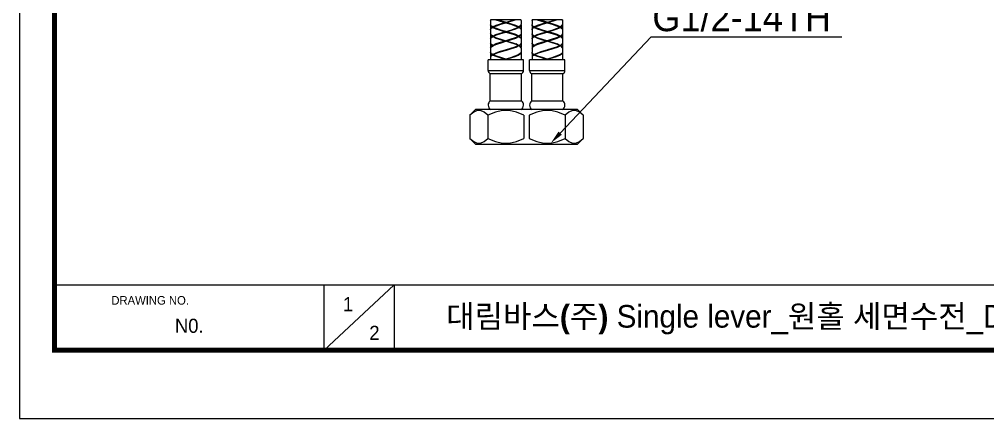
# Model space of a CAD drawing. Extents: x 0 to 790, y 0 to 579.
# Drawn here: x 0 to 350.5, y 0 to 144.6 of the extents above; entities that cross this region are included whole.
import ezdxf
from ezdxf import colors
from ezdxf.entities.mleader import LeaderData, LeaderLine
from ezdxf.math import Vec2, Vec3

# ---------------------------------------------------------------- set-up
doc = ezdxf.new("R2010")
doc.units = 0
doc.header["$LTSCALE"] = 10
doc.header["$MEASUREMENT"] = 0
doc.layers.get('0').update_dxf_attribs({"linetype": 'CONTINUOUS'})
doc.styles.get("Standard").update_dxf_attribs({"font": 'H2GTRE.TTF'})
doc.styles.add('단선완성형', font='')
doc.styles.get('단선완성형').set_extended_font_data('Gulim')

msp = doc.modelspace()

# ---------------------------------------------------------------- linework, layer by layer
at = {"color": 7, "linetype": 'Continuous'}
for p, q in [((170.64, 144.5), (170.61, 144.41)), ((170.61, 144.5), (170.61, 144.41)), ((181.61, 144.5), (170.61, 144.5)), ((170.61, 144.41), (170.64, 144.31)), ((170.61, 144.21), (170.61, 142.75)), ((174.34, 144.08), (173.05, 144.5)), ((176.02, 143.59), (174.34, 144.08)), ((181.58, 144.5), (181.61, 144.41)), ((181.61, 144.41), (181.58, 144.31)), ((181.61, 144.5), (181.61, 144.41)), ((181.61, 144.21), (181.61, 142.75)), ((185.64, 144.5), (185.61, 144.41)), ((185.61, 144.5), (185.61, 144.41)), ((196.61, 144.5), (185.61, 144.5)), ((185.61, 144.41), (185.64, 144.31)), ((185.61, 144.21), (185.61, 142.75)), ((196.58, 144.5), (196.61, 144.41)), ((196.61, 144.41), (196.58, 144.31)), ((196.61, 144.5), (196.61, 144.41)), ((196.61, 144.21), (196.61, 142.75)), ((170.69, 142.48), (170.61, 142.75)), ((170.61, 142.55), (170.64, 142.65)), ((170.61, 142.55), (170.61, 141.1)), ((170.67, 142.31), (170.61, 142.55)), ((170.67, 141.34), (170.61, 141.1)), ((170.61, 141.1), (170.64, 141)), ((170.61, 140.9), (170.61, 139.44)), ((170.87, 142.07), (170.67, 142.31)), ((170.87, 141.58), (170.67, 141.34)), ((170.94, 142.2), (170.69, 142.48)), ((171.18, 141.82), (170.87, 142.07)), ((171.18, 141.82), (170.87, 141.58)), ((171.35, 141.92), (170.94, 142.2)), ((170.94, 141.45), (171.35, 141.72)), ((171.03, 142.14), (171.34, 141.82)), ((171.18, 141.82), (171.34, 141.82)), ((171.39, 141.85), (171.34, 141.82)), ((172.49, 142.43), (171.35, 141.92)), ((171.5, 141.92), (171.35, 141.92)), ((171.35, 141.72), (172.49, 141.2)), ((171.5, 141.72), (171.35, 141.72)), ((171.5, 141.72), (172.59, 141.2)), ((172.75, 141.3), (171.53, 141.82)), ((175.76, 143.46), (175.78, 143.46)), ((176.11, 143.56), (175.78, 143.46)), ((176.11, 143.56), (176.02, 143.59)), ((176.11, 143.56), (176.2, 143.59)), ((176.11, 143.56), (176.11, 143.36)), ((176.11, 143.56), (176.11, 143.56)), ((176.44, 143.46), (176.18, 143.54)), ((176.46, 143.46), (176.44, 143.46)), ((179.47, 142.33), (180.69, 141.82)), ((179.49, 141.31), (180.69, 141.82)), ((179.63, 141.2), (180.72, 141.72)), ((180.72, 141.87), (179.64, 142.4)), ((180.87, 141.92), (179.73, 142.43)), ((179.73, 141.2), (180.87, 141.72)), ((180.66, 141.75), (180.72, 141.72)), ((180.78, 141.89), (180.72, 141.92)), ((180.72, 141.92), (180.87, 141.92)), ((180.72, 141.72), (180.87, 141.72)), ((180.87, 141.92), (181.28, 142.2)), ((180.87, 141.72), (181.28, 141.45)), ((180.88, 141.82), (181.19, 142.14)), ((181.04, 141.82), (180.88, 141.82)), ((181.35, 142.07), (181.04, 141.82)), ((181.35, 141.58), (181.04, 141.82)), ((181.28, 142.2), (181.53, 142.48)), ((181.28, 141.45), (181.53, 141.18)), ((181.54, 142.31), (181.35, 142.07)), ((181.54, 141.34), (181.35, 141.58)), ((181.53, 142.48), (181.61, 142.75)), ((181.53, 141.18), (181.61, 140.9)), ((181.61, 142.55), (181.54, 142.31)), ((181.61, 141.1), (181.54, 141.34)), ((181.58, 142.65), (181.61, 142.55)), ((181.58, 141), (181.61, 141.1)), ((181.61, 142.55), (181.61, 141.1)), ((181.61, 140.9), (181.61, 139.44)), ((185.69, 142.48), (185.61, 142.75)), ((185.61, 142.55), (185.64, 142.65)), ((185.61, 142.55), (185.61, 141.1)), ((185.67, 142.31), (185.61, 142.55)), ((185.67, 141.34), (185.61, 141.1)), ((185.61, 141.1), (185.64, 141)), ((185.61, 140.9), (185.61, 139.44)), ((185.87, 142.07), (185.67, 142.31)), ((185.87, 141.58), (185.67, 141.34)), ((185.94, 142.2), (185.69, 142.48)), ((186.18, 141.82), (185.87, 142.07)), ((186.18, 141.82), (185.87, 141.58)), ((186.35, 141.92), (185.94, 142.2)), ((185.94, 141.45), (186.35, 141.72)), ((186.03, 142.14), (186.34, 141.82)), ((186.18, 141.82), (186.34, 141.82)), ((186.39, 141.85), (186.34, 141.82)), ((187.49, 142.43), (186.35, 141.92)), ((186.5, 141.92), (186.35, 141.92)), ((186.35, 141.72), (187.49, 141.2)), ((186.5, 141.72), (186.35, 141.72)), ((186.5, 141.72), (187.59, 141.2)), ((187.75, 141.3), (186.53, 141.82)), ((190.76, 143.46), (190.78, 143.46)), ((191.11, 143.56), (190.78, 143.46)), ((191.11, 143.56), (191.02, 143.59)), ((191.11, 143.56), (191.2, 143.59)), ((191.11, 143.56), (191.11, 143.56)), ((191.11, 143.56), (191.11, 143.36)), ((191.44, 143.46), (191.18, 143.54)), ((191.46, 143.46), (191.44, 143.46)), ((194.47, 142.33), (195.69, 141.82)), ((194.49, 141.31), (195.69, 141.82)), ((194.63, 141.2), (195.72, 141.72)), ((195.72, 141.87), (194.64, 142.4)), ((195.87, 141.92), (194.73, 142.43)), ((194.73, 141.2), (195.87, 141.72)), ((195.66, 141.75), (195.72, 141.72)), ((195.72, 141.92), (195.87, 141.92)), ((195.78, 141.89), (195.72, 141.92)), ((195.72, 141.72), (195.87, 141.72)), ((195.87, 141.92), (196.28, 142.2)), ((195.87, 141.72), (196.28, 141.45)), ((195.88, 141.82), (196.19, 142.14)), ((196.04, 141.82), (195.88, 141.82)), ((196.35, 142.07), (196.04, 141.82)), ((196.35, 141.58), (196.04, 141.82)), ((196.28, 142.2), (196.53, 142.48)), ((196.28, 141.45), (196.53, 141.18)), ((196.54, 142.31), (196.35, 142.07)), ((196.54, 141.34), (196.35, 141.58)), ((196.53, 142.48), (196.61, 142.75)), ((196.53, 141.18), (196.61, 140.9)), ((196.61, 142.55), (196.54, 142.31)), ((196.61, 141.1), (196.54, 141.34)), ((196.58, 142.65), (196.61, 142.55)), ((196.58, 141), (196.61, 141.1)), ((196.61, 142.55), (196.61, 141.1)), ((196.61, 140.9), (196.61, 139.44)), ((170.69, 139.15), (170.61, 139.44)), ((170.64, 139.34), (170.61, 139.24)), ((170.61, 139.24), (170.61, 137.75)), ((170.61, 139.24), (170.67, 138.99)), ((170.67, 138), (170.61, 137.75)), ((170.61, 137.75), (170.64, 137.65)), ((170.61, 137.55), (170.61, 136.07)), ((170.67, 138.99), (170.87, 138.74)), ((170.87, 138.24), (170.67, 138)), ((170.94, 138.87), (170.69, 139.15)), ((170.74, 139.02), (171.25, 138.49)), ((170.87, 138.74), (171.19, 138.49)), ((171.19, 138.49), (170.87, 138.24)), ((171.35, 138.59), (170.94, 138.87)), ((170.94, 138.11), (171.35, 138.39)), ((171.35, 138.49), (171.05, 138.18)), ((171.25, 138.49), (171.19, 138.49)), ((171.3, 138.52), (171.25, 138.49)), ((171.35, 138.59), (172.47, 139.1)), ((171.35, 138.59), (171.41, 138.59)), ((172.47, 137.86), (171.35, 138.39)), ((171.35, 138.39), (171.41, 138.39)), ((171.98, 138.81), (171.38, 138.51)), ((171.41, 138.39), (172.52, 137.86)), ((171.52, 138.45), (171.59, 138.49)), ((175.77, 140.15), (175.78, 140.15)), ((175.78, 136.79), (175.77, 136.79)), ((176.11, 136.89), (175.78, 136.79)), ((176.02, 136.92), (176.11, 136.89)), ((176.2, 136.92), (176.11, 136.89)), ((176.11, 136.69), (176.11, 136.89)), ((176.11, 136.89), (176.11, 136.89)), ((176.18, 136.87), (176.11, 136.89)), ((176.44, 136.79), (176.18, 136.87)), ((176.45, 140.15), (176.44, 140.15)), ((176.44, 136.79), (176.45, 136.79)), ((179.47, 139.01), (180.69, 138.49)), ((179.68, 137.86), (180.81, 138.39)), ((180.87, 138.59), (179.73, 139.11)), ((179.73, 137.86), (180.87, 138.39)), ((180.79, 138.54), (180.24, 138.81)), ((180.75, 138.42), (180.81, 138.39)), ((180.86, 138.55), (180.81, 138.59)), ((180.81, 138.59), (180.87, 138.59)), ((180.81, 138.39), (180.87, 138.39)), ((181.28, 138.87), (180.87, 138.59)), ((181.18, 138.18), (180.87, 138.48)), ((180.87, 138.39), (181.28, 138.11)), ((181.48, 139.02), (180.97, 138.49)), ((181.03, 138.49), (180.97, 138.49)), ((181.03, 138.49), (181.35, 138.74)), ((181.35, 138.24), (181.03, 138.49)), ((181.28, 138.11), (181.53, 137.83)), ((181.35, 138.74), (181.54, 138.99)), ((181.54, 138), (181.35, 138.24)), ((181.53, 137.83), (181.61, 137.55)), ((181.54, 138.99), (181.61, 139.24)), ((181.61, 137.75), (181.54, 138)), ((181.61, 139.24), (181.58, 139.34)), ((181.59, 137.7), (181.61, 137.75)), ((181.61, 139.24), (181.61, 137.75)), ((181.61, 137.55), (181.61, 136.07)), ((185.69, 139.15), (185.61, 139.44)), ((185.64, 139.34), (185.61, 139.24)), ((185.61, 139.24), (185.61, 137.75)), ((185.61, 139.24), (185.67, 138.99)), ((185.67, 138), (185.61, 137.75)), ((185.61, 137.75), (185.64, 137.65)), ((185.61, 137.55), (185.61, 136.07)), ((185.67, 138.99), (185.87, 138.74)), ((185.87, 138.24), (185.67, 138)), ((185.94, 138.87), (185.69, 139.15)), ((185.74, 139.02), (186.25, 138.49)), ((185.87, 138.74), (186.19, 138.49)), ((186.19, 138.49), (185.87, 138.24)), ((186.35, 138.59), (185.94, 138.87)), ((185.94, 138.11), (186.35, 138.39)), ((186.35, 138.49), (186.05, 138.18)), ((186.25, 138.49), (186.19, 138.49)), ((186.3, 138.52), (186.25, 138.49)), ((186.35, 138.59), (187.47, 139.1)), ((186.35, 138.59), (186.41, 138.59)), ((186.35, 138.39), (186.41, 138.39)), ((187.47, 137.86), (186.35, 138.39)), ((186.98, 138.81), (186.38, 138.51)), ((186.41, 138.39), (187.52, 137.86)), ((186.52, 138.45), (186.59, 138.49)), ((190.77, 140.15), (190.78, 140.15)), ((190.78, 136.79), (190.77, 136.79)), ((191.11, 136.89), (190.78, 136.79)), ((191.02, 136.92), (191.11, 136.89)), ((191.2, 136.92), (191.11, 136.89)), ((191.11, 136.89), (191.11, 136.89)), ((191.11, 136.69), (191.11, 136.89)), ((191.44, 136.79), (191.18, 136.87)), ((191.45, 140.15), (191.44, 140.15)), ((191.44, 136.79), (191.45, 136.79)), ((194.47, 139.01), (195.69, 138.49)), ((194.68, 137.86), (195.81, 138.39)), ((195.87, 138.59), (194.73, 139.11)), ((194.73, 137.86), (195.87, 138.39)), ((195.79, 138.54), (195.24, 138.81)), ((195.75, 138.42), (195.81, 138.39)), ((195.81, 138.59), (195.87, 138.59)), ((195.86, 138.55), (195.81, 138.59)), ((195.81, 138.39), (195.87, 138.39)), ((196.28, 138.87), (195.87, 138.59)), ((196.18, 138.18), (195.87, 138.48)), ((195.87, 138.39), (196.28, 138.11)), ((196.48, 139.02), (195.97, 138.49)), ((196.03, 138.49), (195.97, 138.49)), ((196.03, 138.49), (196.35, 138.74)), ((196.35, 138.24), (196.03, 138.49)), ((196.28, 138.11), (196.53, 137.83)), ((196.35, 138.74), (196.54, 138.99)), ((196.54, 138), (196.35, 138.24)), ((196.53, 137.83), (196.61, 137.55)), ((196.54, 138.99), (196.61, 139.24)), ((196.61, 137.75), (196.54, 138)), ((196.61, 139.24), (196.58, 139.34)), ((196.59, 137.7), (196.61, 137.75)), ((196.61, 139.24), (196.61, 137.75)), ((196.61, 137.55), (196.61, 136.07)), ((170.69, 135.79), (170.61, 136.07)), ((170.63, 135.93), (170.61, 135.87)), ((170.61, 135.87), (170.61, 134.41)), ((170.61, 135.87), (170.67, 135.63)), ((170.61, 134.21), (170.88, 134.7)), ((170.67, 134.65), (170.61, 134.41)), ((170.61, 134.41), (170.65, 134.28)), ((170.61, 134.21), (170.61, 132.75)), ((170.67, 135.63), (170.87, 135.38)), ((170.87, 134.89), (170.67, 134.65)), ((170.87, 135.38), (171.18, 135.13)), ((171.18, 135.13), (170.87, 134.89)), ((170.88, 134.7), (171.66, 135.19)), ((171.31, 135.13), (170.96, 135.5)), ((171.3, 135.13), (171.18, 135.13)), ((171.36, 135.16), (171.31, 135.13)), ((171.35, 135.23), (171.46, 135.23)), ((171.48, 135.18), (171.38, 135.09)), ((171.98, 135.44), (171.48, 135.18)), ((176.2, 133.59), (175.92, 133.51)), ((180.87, 135.03), (179.67, 134.48)), ((180.75, 135.18), (179.68, 135.72)), ((179.74, 135.74), (180.87, 135.23)), ((180.87, 135.23), (180.76, 135.23)), ((180.87, 135.03), (180.76, 135.03)), ((180.87, 135.23), (181.28, 135.51)), ((180.87, 135.16), (180.93, 135.13)), ((181.28, 134.75), (180.87, 135.03)), ((180.93, 135.13), (181.47, 135.66)), ((180.93, 135.13), (181.04, 135.13)), ((181.35, 135.38), (181.04, 135.13)), ((181.04, 135.13), (181.35, 134.89)), ((181.28, 135.51), (181.52, 135.79)), ((181.54, 135.62), (181.35, 135.38)), ((181.35, 134.89), (181.54, 134.65)), ((181.52, 135.79), (181.61, 136.07)), ((181.61, 135.87), (181.54, 135.62)), ((181.54, 134.65), (181.61, 134.41)), ((181.58, 135.97), (181.61, 135.87)), ((181.61, 134.41), (181.58, 134.31)), ((181.61, 135.87), (181.61, 134.41)), ((181.61, 134.21), (181.61, 132.75)), ((185.69, 135.79), (185.61, 136.07)), ((185.63, 135.93), (185.61, 135.87)), ((185.61, 135.87), (185.61, 134.41)), ((185.61, 135.87), (185.67, 135.63)), ((185.61, 134.21), (185.88, 134.7)), ((185.67, 134.65), (185.61, 134.41)), ((185.61, 134.41), (185.65, 134.28)), ((185.61, 134.21), (185.61, 132.75)), ((185.67, 135.63), (185.87, 135.38)), ((185.87, 134.89), (185.67, 134.65)), ((185.87, 135.38), (186.18, 135.13)), ((186.18, 135.13), (185.87, 134.89)), ((185.88, 134.7), (186.66, 135.19)), ((186.31, 135.13), (185.96, 135.5)), ((186.3, 135.13), (186.18, 135.13)), ((186.36, 135.16), (186.31, 135.13)), ((186.35, 135.23), (186.46, 135.23)), ((186.48, 135.18), (186.38, 135.09)), ((186.98, 135.44), (186.48, 135.18)), ((191.2, 133.59), (190.92, 133.51)), ((195.87, 135.03), (194.67, 134.48)), ((195.75, 135.18), (194.68, 135.72)), ((194.74, 135.74), (195.87, 135.23)), ((195.87, 135.23), (195.76, 135.23)), ((195.87, 135.03), (195.76, 135.03)), ((195.87, 135.23), (196.28, 135.51)), ((195.87, 135.16), (195.93, 135.13)), ((196.28, 134.75), (195.87, 135.03)), ((195.93, 135.13), (196.47, 135.66)), ((195.93, 135.13), (196.04, 135.13)), ((196.35, 135.38), (196.04, 135.13)), ((196.04, 135.13), (196.35, 134.89)), ((196.28, 135.51), (196.52, 135.79)), ((196.54, 135.62), (196.35, 135.38)), ((196.35, 134.89), (196.54, 134.65)), ((196.52, 135.79), (196.61, 136.07)), ((196.61, 135.87), (196.54, 135.62)), ((196.54, 134.65), (196.61, 134.41)), ((196.58, 135.97), (196.61, 135.87)), ((196.61, 134.41), (196.58, 134.31)), ((196.61, 135.87), (196.61, 134.41)), ((196.61, 134.21), (196.61, 132.75)), ((169.71, 126.16), (169.71, 129.95)), ((182.51, 129.95), (169.71, 129.95)), ((170.69, 132.48), (170.61, 132.75)), ((170.61, 132.55), (170.64, 132.65)), ((170.61, 132.55), (170.61, 131.1)), ((170.67, 132.31), (170.61, 132.55)), ((170.67, 131.34), (170.61, 131.1)), ((170.69, 131.18), (170.61, 130.9)), ((170.61, 131.1), (170.64, 131)), ((170.61, 130.9), (170.61, 129.95)), ((170.87, 132.07), (170.67, 132.31)), ((170.87, 131.58), (170.67, 131.34)), ((170.94, 132.2), (170.69, 132.48)), ((170.94, 131.45), (170.69, 131.18)), ((171.18, 131.82), (170.87, 132.07)), ((171.18, 131.82), (170.87, 131.58)), ((171.35, 131.92), (170.94, 132.2)), ((171.35, 131.72), (170.94, 131.45)), ((171.04, 132.13), (171.34, 131.82)), ((171.18, 131.82), (171.34, 131.82)), ((171.39, 131.85), (171.34, 131.82)), ((172.52, 132.45), (171.35, 131.92)), ((171.5, 131.92), (171.35, 131.92)), ((172.21, 131.31), (171.35, 131.72)), ((171.5, 131.72), (171.35, 131.72)), ((172.61, 132.41), (171.5, 131.87)), ((171.56, 131.75), (171.5, 131.72)), ((172.69, 131.17), (171.5, 131.72)), ((172.81, 132.35), (171.53, 131.82)), ((172.75, 131.3), (171.53, 131.82)), ((180.74, 131.73), (181.28, 132.21)), ((181.61, 132.55), (181.33, 132.04)), ((181.61, 132.75), (181.34, 132.25)), ((181.6, 132.6), (181.61, 132.55)), ((181.61, 132.55), (181.61, 129.95)), ((182.51, 126.16), (182.51, 129.95)), ((184.71, 126.16), (184.71, 129.95)), ((197.51, 129.95), (184.71, 129.95)), ((185.69, 132.48), (185.61, 132.75)), ((185.61, 132.55), (185.64, 132.65)), ((185.61, 132.55), (185.61, 131.1)), ((185.67, 132.31), (185.61, 132.55)), ((185.67, 131.34), (185.61, 131.1)), ((185.69, 131.18), (185.61, 130.9)), ((185.61, 131.1), (185.64, 131)), ((185.61, 130.9), (185.61, 129.95)), ((185.87, 132.07), (185.67, 132.31)), ((185.87, 131.58), (185.67, 131.34)), ((185.94, 132.2), (185.69, 132.48)), ((185.94, 131.45), (185.69, 131.18)), ((186.18, 131.82), (185.87, 132.07)), ((186.18, 131.82), (185.87, 131.58)), ((186.35, 131.92), (185.94, 132.2)), ((186.35, 131.72), (185.94, 131.45)), ((186.04, 132.13), (186.34, 131.82)), ((186.18, 131.82), (186.34, 131.82)), ((186.39, 131.85), (186.34, 131.82)), ((187.52, 132.45), (186.35, 131.92)), ((186.5, 131.92), (186.35, 131.92)), ((186.5, 131.72), (186.35, 131.72)), ((187.21, 131.31), (186.35, 131.72)), ((187.61, 132.41), (186.5, 131.87)), ((186.56, 131.75), (186.5, 131.72)), ((187.69, 131.17), (186.5, 131.72)), ((187.81, 132.35), (186.53, 131.82)), ((187.75, 131.3), (186.53, 131.82)), ((195.74, 131.73), (196.28, 132.21)), ((196.61, 132.55), (196.33, 132.04)), ((196.61, 132.75), (196.34, 132.25)), ((196.6, 132.6), (196.61, 132.55)), ((196.61, 132.55), (196.61, 129.95)), ((197.51, 126.16), (197.51, 129.95)), ((170.46, 115.15), (170.46, 124.95)), ((181.76, 124.95), (170.46, 124.95)), ((181.76, 115.15), (181.76, 124.95)), ((185.46, 115.15), (185.46, 124.95)), ((196.76, 124.95), (185.46, 124.95)), ((196.76, 115.15), (196.76, 124.95)), ((170.46, 115.15), (181.76, 115.15)), ((185.46, 115.15), (196.76, 115.15)), ((165.12, 111.95), (163.12, 109.95)), ((163.12, 109.95), (163.12, 101.45)), ((202.1, 111.95), (165.12, 111.95)), ((169.61, 109.95), (169.61, 101.45)), ((182.6, 109.95), (182.6, 101.45)), ((184.61, 109.95), (184.61, 101.45)), ((197.6, 109.95), (197.6, 101.45)), ((202.1, 111.95), (204.1, 109.95)), ((204.1, 109.95), (204.1, 101.45)), ((163.12, 101.45), (165.12, 99.45)), ((165.12, 99.45), (202.1, 99.45)), ((204.1, 101.45), (202.1, 99.45))]:
    msp.add_line(p, q, dxfattribs=at)
at = {"color": 9, "linetype": 'Continuous'}
for p, q in [((176.11, 140.25), (175.78, 140.15)), ((191.11, 140.25), (190.78, 140.15)), ((176.11, 140.05), (176.44, 140.15)), ((191.11, 140.05), (191.44, 140.15)), ((176.11, 130.25), (176.11, 130.05)), ((191.11, 130.25), (191.11, 130.05)), ((169.71, 126.16), (182.51, 126.16)), ((184.71, 126.16), (197.51, 126.16))]:
    msp.add_line(p, q, dxfattribs=at)
at = {"color": 5}
msp.add_line((12.7, 48.49), (648.72, 48.49), dxfattribs=at)
at = {"color": 5, "ltscale": 40}
for p, q in [((110.19, 48.49), (110.19, 24.69)), ((110.19, 48.49), (110.19, 24.69)), ((135.67, 48.49), (110.19, 24.69)), ((135.67, 48.49), (110.19, 24.69)), ((135.67, 48.49), (135.67, 24.69)), ((135.67, 48.49), (135.67, 24.69))]:
    msp.add_line(p, q, dxfattribs=at)
at = {"ltscale": 0.5}
msp.add_lwpolyline([(0, 0), (789.88, 0), (789.88, 578.76), (0, 578.76)], close=True, dxfattribs=at)
at = {"color": 5, "linetype": 'ByBlock', "lineweight": 200, "const_width": 1.82}
msp.add_lwpolyline([(12.7, 24.78), (777.1, 24.78), (777.1, 565.32), (12.7, 565.32)], close=True, dxfattribs=at)
at = {"color": 7, "linetype": 'Continuous'}
for points in [[(170.61, 144.21), (170.69, 144.48), (170.71, 144.5)], [(172.49, 144.5), (174.01, 143.98), (175.76, 143.46)], [(176.2, 143.59), (177.89, 144.08), (179.17, 144.5)], [(179.73, 144.5), (178.22, 143.98), (176.46, 143.46)], [(181.61, 144.21), (181.53, 144.48), (181.5, 144.5)], [(185.61, 144.21), (185.69, 144.48), (185.71, 144.5)], [(187.49, 144.5), (189.01, 143.98), (190.76, 143.46)], [(191.02, 143.59), (189.34, 144.08), (188.05, 144.5)], [(191.2, 143.59), (192.89, 144.08), (194.17, 144.5)], [(194.73, 144.5), (193.22, 143.98), (191.46, 143.46)], [(196.61, 144.21), (196.53, 144.48), (196.5, 144.5)], [(170.61, 140.9), (170.69, 141.18), (170.94, 141.45)], [(171.5, 141.92), (171.44, 141.89), (171.39, 141.85)], [(172.53, 142.38), (171.45, 141.84), (171.44, 141.83)], [(171.53, 141.82), (172.76, 142.34), (174.34, 142.85), (176.11, 143.36)], [(175.76, 143.46), (174.02, 142.95), (172.49, 142.43)], [(172.49, 141.2), (174.03, 140.67), (175.77, 140.15)], [(176.11, 140.25), (174.35, 140.77), (172.75, 141.3)], [(176.11, 143.36), (177.88, 142.85), (179.47, 142.33)], [(176.11, 140.25), (177.9, 140.78), (179.49, 141.31)], [(176.45, 140.15), (178.2, 140.67), (179.73, 141.2)], [(179.73, 142.43), (178.21, 142.95), (176.46, 143.46)], [(180.88, 141.82), (180.83, 141.85), (180.78, 141.89)], [(185.61, 140.9), (185.69, 141.18), (185.94, 141.45)], [(186.5, 141.92), (186.44, 141.89), (186.39, 141.85)], [(187.53, 142.38), (186.45, 141.84), (186.44, 141.83)], [(186.53, 141.82), (187.76, 142.34), (189.34, 142.85), (191.11, 143.36)], [(190.76, 143.46), (189.02, 142.95), (187.49, 142.43)], [(187.49, 141.2), (189.03, 140.67), (190.77, 140.15)], [(191.11, 140.25), (189.35, 140.77), (187.75, 141.3)], [(191.11, 143.36), (192.88, 142.85), (194.47, 142.33)], [(191.11, 140.25), (192.9, 140.78), (194.49, 141.31)], [(191.45, 140.15), (193.2, 140.67), (194.73, 141.2)], [(194.73, 142.43), (193.21, 142.95), (191.46, 143.46)], [(195.88, 141.82), (195.83, 141.85), (195.78, 141.89)], [(170.61, 137.55), (170.69, 137.83), (170.94, 138.11)], [(171.41, 138.59), (171.35, 138.55), (171.3, 138.52)], [(175.77, 136.79), (174.01, 136.27), (172.49, 135.75), (171.35, 135.23)], [(171.41, 138.39), (171.46, 138.42), (171.52, 138.45)], [(171.53, 138.49), (172.75, 139.01), (174.34, 139.53), (176.11, 140.05)], [(171.53, 138.49), (172.72, 137.96), (174.31, 137.43), (176.11, 136.89)], [(172.47, 139.1), (174, 139.63), (175.77, 140.15)], [(175.77, 136.79), (173.98, 137.34), (172.47, 137.86)], [(172.52, 137.86), (174.02, 137.33), (175.78, 136.79)], [(176.11, 140.05), (177.88, 139.53), (179.47, 139.01)], [(180.69, 138.49), (179.46, 137.95), (177.88, 137.42), (176.11, 136.89)], [(176.44, 136.79), (178.17, 137.33), (179.68, 137.86)], [(179.73, 139.11), (178.2, 139.63), (176.45, 140.15)], [(176.45, 136.79), (178.2, 137.32), (179.73, 137.86)], [(176.45, 136.79), (178.22, 136.26), (179.74, 135.74)], [(180.63, 138.49), (180.69, 138.45), (180.75, 138.42)], [(180.97, 138.49), (180.92, 138.52), (180.86, 138.55)], [(181.61, 139.44), (181.53, 139.15), (181.28, 138.87)], [(185.61, 137.55), (185.69, 137.83), (185.94, 138.11)], [(186.41, 138.59), (186.35, 138.55), (186.3, 138.52)], [(190.77, 136.79), (189.01, 136.27), (187.49, 135.75), (186.35, 135.23)], [(186.41, 138.39), (186.46, 138.42), (186.52, 138.45)], [(186.53, 138.49), (187.75, 139.01), (189.34, 139.53), (191.11, 140.05)], [(186.53, 138.49), (187.72, 137.96), (189.31, 137.43), (191.18, 136.87)], [(187.47, 139.1), (189, 139.63), (190.77, 140.15)], [(190.77, 136.79), (188.98, 137.34), (187.47, 137.86)], [(187.52, 137.86), (189.02, 137.33), (190.78, 136.79)], [(191.11, 140.05), (192.88, 139.53), (194.47, 139.01)], [(195.69, 138.49), (194.46, 137.95), (192.88, 137.42), (191.11, 136.89)], [(191.44, 136.79), (193.17, 137.33), (194.68, 137.86)], [(194.73, 139.11), (193.2, 139.63), (191.45, 140.15)], [(191.45, 136.79), (193.2, 137.32), (194.73, 137.86)], [(191.45, 136.79), (193.22, 136.26), (194.74, 135.74)], [(195.63, 138.49), (195.69, 138.45), (195.75, 138.42)], [(195.97, 138.49), (195.92, 138.52), (195.86, 138.55)], [(196.61, 139.44), (196.53, 139.15), (196.28, 138.87)], [(171.35, 135.23), (170.94, 135.51), (170.69, 135.79)], [(171.46, 135.23), (171.41, 135.19), (171.36, 135.16)], [(171.66, 135.19), (172.87, 135.69), (174.41, 136.19), (176.11, 136.7)], [(175.92, 133.51), (174.1, 132.97), (172.52, 132.45)], [(176.2, 133.39), (174.47, 132.88), (172.81, 132.35)], [(180.69, 135.13), (179.47, 135.64), (177.91, 136.16), (176.11, 136.7)], [(180.69, 135.13), (179.41, 134.58), (177.77, 134.05), (176.2, 133.59)], [(179.67, 134.48), (178.09, 133.94), (176.2, 133.39)], [(180.76, 135.03), (180.7, 135.06), (180.64, 135.09)], [(180.76, 135.23), (180.82, 135.19), (180.87, 135.16)], [(181.61, 134.21), (181.53, 134.48), (181.28, 134.75)], [(186.35, 135.23), (185.94, 135.51), (185.69, 135.79)], [(186.46, 135.23), (186.41, 135.19), (186.36, 135.16)], [(186.66, 135.19), (187.87, 135.69), (189.41, 136.19), (191.11, 136.7)], [(190.92, 133.51), (189.1, 132.97), (187.52, 132.45)], [(191.2, 133.39), (189.47, 132.88), (187.81, 132.35)], [(195.69, 135.13), (194.47, 135.64), (192.91, 136.16), (191.11, 136.7)], [(195.69, 135.13), (194.41, 134.58), (192.77, 134.05), (191.2, 133.59)], [(194.67, 134.48), (193.09, 133.94), (191.2, 133.39)], [(195.76, 135.03), (195.7, 135.06), (195.64, 135.09)], [(195.76, 135.23), (195.82, 135.19), (195.87, 135.16)], [(196.61, 134.21), (196.53, 134.48), (196.28, 134.75)], [(171.5, 131.92), (171.45, 131.89), (171.39, 131.85)], [(176.11, 130.05), (174.69, 130.47), (173.36, 130.89), (172.21, 131.31)], [(176.11, 130.25), (174.34, 130.77), (172.75, 131.3)], [(181.34, 132.25), (180.56, 131.75), (179.34, 131.25), (177.8, 130.75), (176.11, 130.25)], [(181.33, 132.04), (180.53, 131.54), (179.32, 131.05), (177.79, 130.55), (176.11, 130.05)], [(186.5, 131.92), (186.45, 131.89), (186.39, 131.85)], [(191.11, 130.05), (189.69, 130.47), (188.36, 130.89), (187.21, 131.31)], [(191.11, 130.25), (189.34, 130.77), (187.75, 131.3)], [(196.34, 132.25), (195.56, 131.75), (194.34, 131.25), (192.8, 130.75), (191.11, 130.25)], [(196.33, 132.04), (195.53, 131.54), (194.32, 131.05), (192.79, 130.55), (191.11, 130.05)], [(165.74, 111.63), (164.47, 111.07), (163.12, 109.95)], [(169.61, 109.95), (168.27, 111.07), (166.99, 111.63), (165.74, 111.63)], [(182.6, 109.95), (179.91, 111.07), (177.36, 111.63), (174.86, 111.63), (172.31, 111.07), (169.61, 109.95)], [(197.6, 109.95), (194.91, 111.07), (192.36, 111.63), (189.86, 111.63), (187.31, 111.07), (184.61, 109.95)], [(201.48, 111.63), (200.23, 111.63), (198.95, 111.07), (197.6, 109.95)], [(204.1, 109.95), (202.75, 111.07), (201.48, 111.63)], [(163.12, 101.45), (164.47, 100.34), (165.74, 99.78)], [(165.74, 99.78), (166.99, 99.78), (168.27, 100.34), (169.61, 101.45)], [(169.61, 101.45), (172.31, 100.34), (174.86, 99.78), (177.36, 99.78), (179.91, 100.34), (182.6, 101.45)], [(184.61, 101.45), (187.31, 100.34), (189.86, 99.78), (192.36, 99.78), (194.91, 100.34), (197.6, 101.45)], [(197.6, 101.45), (198.95, 100.34), (200.23, 99.78), (201.48, 99.78)], [(201.48, 99.78), (202.75, 100.34), (204.1, 101.45)]]:
    msp.add_lwpolyline(points, dxfattribs=at)
for centre, radius, start, end in [((171.06, 126.16), 1.35, 180, 243.6122), ((181.16, 126.16), 1.35, 296.3878, 0), ((186.06, 126.16), 1.35, 180, 243.6122), ((196.16, 126.16), 1.35, 296.3878, 0), ((171.71, 113.59), 2, 128.6822, 235.0223), ((180.51, 113.59), 2, 304.9777, 51.3178), ((186.71, 113.59), 2, 128.6822, 235.0223), ((195.51, 113.59), 2, 304.9777, 51.3178)]:
    msp.add_arc(centre, radius, start, end, dxfattribs=at)

# ---------------------------------------------------------------- texts
at = {"color": 5, "ltscale": 40}
msp.add_text('DRAWING NO.', height=3.1171, dxfattribs=at).set_placement((33.3, 41.29))
at = {"attachment_point": 1, "style": '단선완성형'}
for s, insert, char_height, width in [('1', (117.12, 44.03), 5.1, 7.119), ('N0. ', (56.31, 36.19), 5.101, 32.0004), ('2', (126.69, 33.63), 5.1, 7.119)]:
    msp.add_mtext(s, dxfattribs=dict(at, insert=insert, char_height=char_height, width=width))
at = {"color": 2, "insert": (154.51, 41.16), "char_height": 8.198, "width": 488.8902, "attachment_point": 1, "style": '단선완성형'}
msp.add_mtext('{\\fPretendard Variable SemiBold|b0|i0|c129|p2;대림바스(주)} Single lever_원홀 세면수전_DL L2310SN', dxfattribs=at)

# ---------------------------------------------------------------- leaders
at = {"ltscale": 0.5}
ml = msp.add_multileader_mtext('Standard', dxfattribs=at)
ml.set_content('G1/2-14TH', color=256)
ml.set_leader_properties(color=5)
ml.build(insert=Vec2(0, 0))
ml.multileader.update_dxf_attribs({"text_left_attachment_type": 6, "text_right_attachment_type": 6, "dogleg_length": 0.36, "arrow_head_size": 5})
ctx = ml.context
ctx.base_point, ctx.char_height, ctx.arrow_head_size, ctx.landing_gap_size, ctx.plane_origin = Vec3(229.05, 138.36), 10, 5, 0.09, Vec3(210.11, 84.91)
ctx.left_attachment, ctx.right_attachment = 6, 6
notes = []
notes.append((ctx, [(0, (1, 1, 0), (228.69, 138.36), (1, 0), 0.36, [(0, [(192.36, 99.78)], 0, [])])]))
ctx.mtext.insert, ctx.mtext.flow_direction = Vec3(229.14, 150.36), 5
for ctx, leaders in notes:
    for number, flags, end, landing, length, lines in leaders:
        leader = LeaderData()
        leader.index, (leader.has_last_leader_line, leader.has_dogleg_vector, leader.attachment_direction) = number, flags
        leader.last_leader_point, leader.dogleg_vector, leader.dogleg_length = Vec3(end), Vec3(landing), length
        for number, points, colour, breaks in lines:
            line = LeaderLine()
            line.index, line.vertices, line.color, line.breaks = number, Vec3.list(points), colors.encode_raw_color(colour), breaks
            leader.lines.append(line)
        ctx.leaders.append(leader)

doc.saveas('drawing.dxf')
